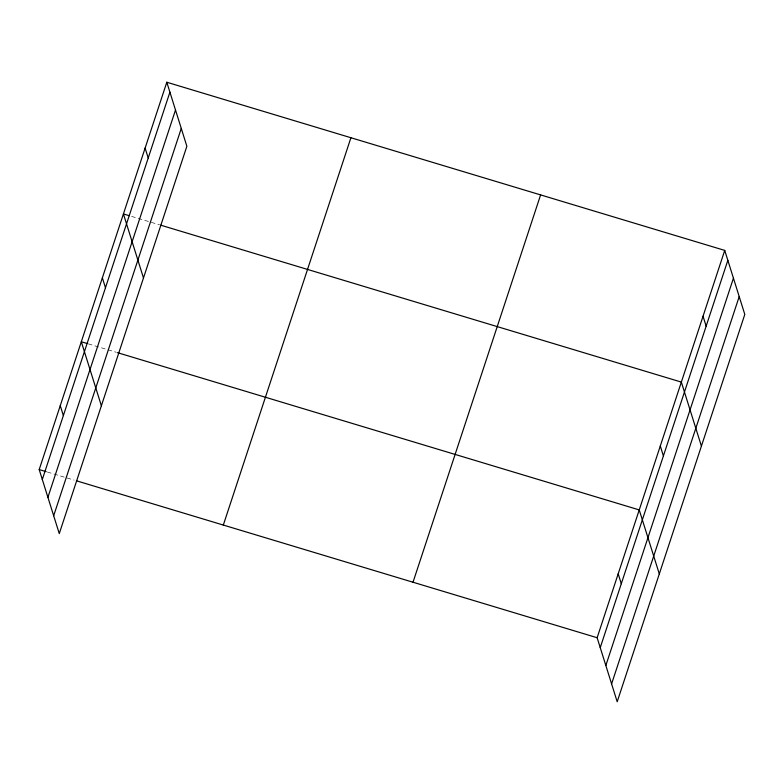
<?xml version="1.0" encoding="UTF-8"?>
<svg xmlns="http://www.w3.org/2000/svg" width="784" height="784" viewBox="0 0 784 784"><rect width="100%" height="100%" fill="white"/><g stroke="black" fill="none" stroke-linecap="round" stroke-linejoin="round"><path stroke-width="0.59" stroke-dasharray="3.92 2.94" d="M131.575 216.394L159.544 224.822M88.298 343.862L116.267 352.29M47.354 472.027L74.157 480.112"/><path stroke-width="1.18" d="M166.806 82.242L186.866 146.275L59.27 533.6L39.2 469.567L166.806 82.242L724.73 250.4L744.8 314.433L617.194 701.758L597.134 637.725L724.73 250.4M42.307 479.494L169.912 92.159M47.902 497.35L175.508 110.015M53.675 515.745L181.271 128.419M223.313 525.064L350.918 137.729M413.011 582.238L540.617 194.902M600.24 647.653L727.846 260.317M605.836 665.508L733.442 278.173M611.598 683.903L739.204 296.577M129.242 215.688L123.421 213.934L143.482 277.967M160.71 225.175L681.345 382.092L701.415 446.125M87.132 343.51L81.311 341.755L101.371 405.779M117.433 352.643L639.234 509.914L659.305 573.937M39.2 469.567L46.187 471.674M76.489 480.808L597.134 637.725M703.042 316.246L706.149 326.164M660.295 445.998L663.401 455.925M618.184 573.819L621.291 583.737M145.109 148.088L148.225 158.005M102.361 277.84L105.477 287.767M60.25 405.661L63.367 415.589"/></g></svg>
